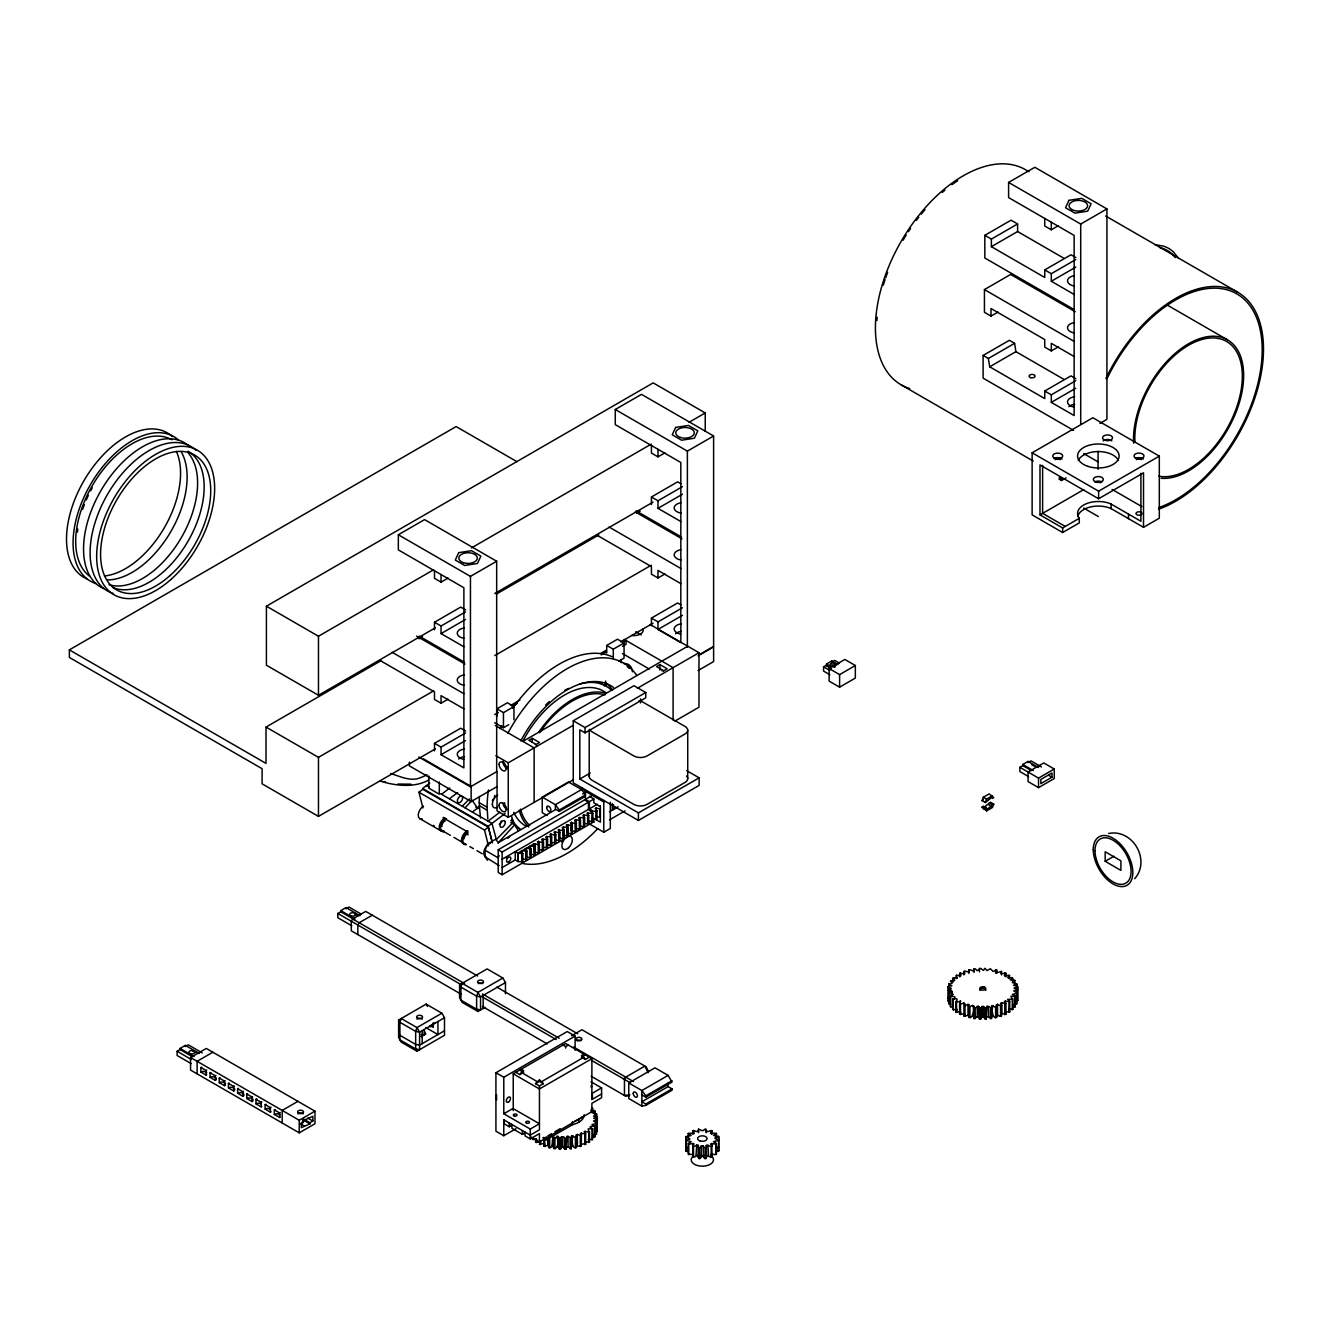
<?xml version="1.0" encoding="UTF-8"?>
<svg xmlns="http://www.w3.org/2000/svg" width="1330" height="1330" viewBox="0 0 1330 1330"><rect width="100%" height="100%" fill="white"/><g stroke="black" fill="none" stroke-linecap="round" stroke-linejoin="round"><path stroke-width="1.5" d="M428.809 775.939L428.809 788.158L439.299 794.226L439.299 781.94M551.351 1136.352C553.928 1133.908 554.012 1141.572 556.971 1136.369L558.301 1136.452L559.165 1138.596C566.829 1131.88 558.966 1148.289 565.849 1149.286L566.763 1136.485L568.06 1136.335L568.06 1146.926L571.252 1148.738L571.567 1135.837L575.391 1137.366L577.287 1134.473L581.293 1135.621L580.379 1133.426L585.665 1133.725L584.186 1131.63L588.758 1131.946L588.176 1128.871L592.648 1128.854L590.055 1127.109L590.636 1126.427L595.059 1126.011L595.059 1136.601L592.532 1137.2M571.567 1135.887L571.252 1148.738M993.045 1005.463C990.634 1011.282 994.258 1022.803 997.533 1014.923C1003.169 1019.428 999.079 1010.634 1004.898 1014.574L1005.912 1014.175L1005.912 1003.585L1001.656 1002.803L1000.592 1003.252L1001.523 1005.397L1000.559 1005.829L997.533 1004.333L995.621 1007.226L991.798 1005.696L991.532 1018.497L988.34 1016.818C988.589 1014.674 988.922 1001.241 986.145 1008.456L986.079 1019.146L983.452 1017.101L983.419 1006.461L982.122 1006.461L980.692 1008.522L980.592 1019.196L979.462 1019.146L978.531 1006.295L975.272 1008.074L972.513 1005.463L968.872 1006.96L969.188 1004.665L968.024 1004.333L965.131 1005.779C966.062 999.877 957.783 1007.292 960.659 1001.207C952.613 1003.867 961.258 996.852 953.427 999.262C959.479 994.258 945.032 998.448 953.228 994.391C941.607 992.496 958.681 991.798 948.107 990.385C957.683 986.943 941.158 988.14 951.881 985.613C943.286 982.92 958.332 983.917 950.351 981.091C961.025 981.357 947.06 976.386 957.135 978.149C952.746 971.748 964.084 979.196 959.662 973.394L964.948 973.643L964.017 971.399L964.998 971.066L969.188 972.213L968.872 969.919L969.919 969.67L973.743 971.183L974.059 968.888L975.173 968.739L977.251 970.701L980.592 968.29L983.419 970.418L984.948 968.29L987.01 970.584L990.385 968.739L993.045 971.415L996.685 969.919L996.37 972.163L997.533 972.562L1001.523 971.399L1001.523 974.94M991.798 1005.696L991.532 1018.497M553.513 1135.887C548.459 1152.262 561.027 1152.678 557.004 1136.335M548.658 1146.51C552.017 1151.664 554.843 1137.715 552.266 1135.604M968.888 1016.369C972.247 1021.523 975.09 1007.575 972.513 1005.463M711.982 1130.716L711.666 1131.913A3.591 2.078 0 0 1 711.301 1132.412L710.536 1133.11L712.98 1133.376A3.591 2.078 0 0 1 713.861 1133.177L716.454 1133.443L715.357 1134.473A3.591 2.078 0 0 1 714.692 1134.856L713.512 1135.338L715.606 1136.119A3.591 2.078 0 0 1 716.554 1136.119L718.582 1136.402L717.07 1137.665A3.591 2.078 0 0 1 716.205 1137.865L714.792 1138.048L716.205 1139.245A3.591 2.078 0 0 1 717.07 1139.444L718.765 1140.159L716.554 1140.974A3.591 2.078 0 0 1 715.606 1140.99L713.512 1141.772L714.692 1142.254A3.591 2.078 0 0 1 715.357 1142.636L716.454 1143.667L713.861 1143.933A3.591 2.078 0 0 1 712.98 1143.734L710.536 1144L711.301 1144.698A3.591 2.078 0 0 1 711.666 1145.197L711.982 1146.393L709.405 1146.061A3.591 2.078 0 0 1 708.74 1145.679L706.297 1145.396L706.546 1146.211A3.591 2.078 0 0 1 706.546 1146.759L706.064 1147.923L703.886 1147.059A3.591 2.078 0 0 1 703.52 1146.56L701.459 1145.745L701.159 1157.15A3.591 2.078 0 0 1 700.794 1157.649L699.563 1158.63L698.134 1157.349A3.591 2.078 0 0 1 698.134 1156.801L698.383 1145.396L696.754 1144.997L695.939 1156.285A3.591 2.078 0 0 1 695.274 1156.668L692.697 1156.984L693.03 1145.197A3.591 2.078 0 0 1 693.379 1144.698L694.16 1144L691.7 1143.734A3.591 2.078 0 0 1 690.835 1143.933L688.225 1143.667L689.322 1142.636A3.591 2.078 0 0 1 689.987 1142.254L691.168 1141.772L689.09 1140.99A3.591 2.078 0 0 1 688.142 1140.974L686.097 1140.691L687.61 1139.444A3.591 2.078 0 0 1 688.475 1139.245L689.888 1139.062L688.475 1137.865A3.591 2.078 0 0 1 687.61 1137.665L685.914 1136.951L688.142 1136.119A3.591 2.078 0 0 1 689.09 1136.119L691.168 1135.338L689.987 1134.856A3.591 2.078 0 0 1 689.322 1134.473L688.225 1133.443L690.835 1133.177A3.591 2.078 0 0 1 691.7 1133.376L694.16 1133.11L693.379 1132.412A3.591 2.078 0 0 1 693.03 1131.913L692.697 1130.716L695.274 1131.032A3.591 2.078 0 0 1 695.939 1131.414L698.383 1131.714L698.134 1130.899A3.591 2.078 0 0 1 698.134 1130.35L698.632 1129.17L700.794 1130.051A3.591 2.078 0 0 1 701.159 1130.55L703.52 1130.55A3.591 2.078 0 0 1 703.903 1130.051L705.116 1129.07L706.546 1130.35A3.591 2.078 0 0 1 706.546 1130.899L706.297 1131.714L708.74 1131.414A3.591 2.078 0 0 1 709.405 1131.032L711.982 1130.716L711.982 1134.241M692.697 1156.984L693.03 1155.803A3.591 2.078 0 0 1 693.379 1155.288L693.479 1155.172M548.326 1145.28L543.787 1146.227L544.685 1144.033L543.654 1143.551L539.398 1144.315L540.894 1142.237M969.188 1015.272L964.017 1016.087L963.901 1002.803M1001.523 971.399C998.98 975.838 1003.901 972.496 1005.912 973.311L1005.912 976.835M595.99 1131.348L597.436 1130.434L595.823 1129.968M1016.236 1001.207L1017.666 1000.293L1017.583 986.528L1013.51 985.247L1016.901 984.05L1012.263 982.521L1014.857 980.41L1010.285 979.927L1012.28 977.616L1007.641 977.55L1009.736 975.588L1004.383 975.439L1005.912 973.311M701.459 1145.745L701.243 1146.443A3.591 2.078 0 0 1 700.794 1147.059L699.563 1148.039L698.134 1146.759A3.591 2.078 0 0 1 698.134 1146.211L698.383 1145.396M572.798 1135.604C569.722 1152.711 581.011 1150.882 576.139 1134.856M566.78 1136.452L565.915 1149.203M987.01 1006.295L986.145 1019.046M964.034 1015.987C966.345 1011.714 961.673 1015.089 959.628 1014.175L959.628 1003.585M716.554 1151.581L718.765 1150.749L718.765 1136.951M959.628 1014.175C963.02 1010.102 957.933 1012.812 955.821 1011.897L955.821 1001.307M487.561 860.311L485.101 856.803L485.101 850.286L487.561 843.935L495.757 839.213L497.304 841.425M499.132 855.506L498.218 857.85L485.101 850.286M982.039 800.594L983.336 797.252L989.171 793.877L993.759 797.618L992.463 798.366L991.814 797.451L985.314 802.489L982.039 800.594L983.352 799.845M985.314 802.489L986.611 799.147L992.463 795.772M983.352 806.346L984 807.26L990.484 802.223L993.759 804.118L992.463 807.476L986.611 810.851L982.039 807.111L983.352 806.346L987.276 809.155L993.759 804.118M594.011 1134.407L596.405 1134.207L596.671 1122.986L593.463 1121.04L597.436 1119.843L593.745 1118.214L597.336 1116.668L593.546 1116.153L596.671 1114.191L592.016 1112.661L594.61 1110.55L590.72 1110.733M596.405 1134.207L596.671 1114.191M1014.241 1004.266L1016.635 1004.067L1016.901 992.828L1013.709 990.883L1017.666 989.703L1013.992 988.074L1017.666 987.192M1016.635 1004.067L1016.901 984.05M991.482 1007.99L988.34 1006.228M982.122 1006.461L982.122 1017.068L980.692 1019.113M561.875 1136.601L561.875 1147.208L560.362 1149.336L558.301 1147.092L558.301 1136.485M477.67 976.037L365.7 911.399L352.6 918.964L351.286 921.241L351.286 930.784L461.46 994.391M515.841 1072.296L519.781 1074.573L523.721 1070.783L521.094 1069.27M535.508 1083.651L539.448 1079.86L543.371 1083.651L539.448 1085.928L535.508 1083.651L539.448 1081.373L543.371 1083.651M625.748 1077.134L624.452 1079.395L624.452 1095.455L629.955 1094.723M1134.706 878.698C1151.065 860.261 1132.744 828.54 1108.605 833.494M703.221 1145.745L703.454 1157.034A3.591 2.078 0 0 0 703.903 1157.649L705.116 1158.63L706.546 1157.349A3.591 2.078 0 0 0 706.546 1156.801L706.297 1145.396M540.412 1141.955C539.298 1141.639 533.613 1143.667 536.721 1140.808M955.821 1011.897L956.952 1010.667M1012.778 1007.059L1014.857 1007.076L1015.289 995.871L1012.329 994.391L1016.635 993.477M1014.857 1007.076L1015.289 995.871M565.849 1138.679L563.188 1136.601M986.079 1008.539L983.452 1006.511M693.495 1154.257L691.7 1154.324A3.591 2.078 0 0 1 690.835 1154.523L688.524 1153.891M977.251 1006.178L977.251 1016.785L974.059 1018.597L973.743 1005.696M465.101 807.825L472.084 800.211L477.902 808.723M497.935 843.104L514.693 824.8L510.77 822.538M696.754 1144.997L695.939 1145.679A3.591 2.078 0 0 1 695.274 1146.061L692.697 1146.393M462.308 806.196L469.44 798.914M511.501 816.121L513.48 822.056L496.356 839.546L492 823.42L440.629 793.744M532.432 1139.444L536.821 1139.494M591.883 1107.757L592.648 1108.322L591.185 1109.436M957.068 1009.337L953.261 1009.869L953.51 1008.655M588.242 1139.494L592.648 1139.444L592.648 1128.854M1004.898 1011.814L1009.736 1011.897L1009.736 1001.307L1007.641 999.345L1012.28 999.262L1010.883 996.286L1014.857 996.469M1008.489 1009.337L1012.878 1009.304L1012.878 998.714M445.151 821.009A3.707 2.145 -60 0 0 444.469 821.292L443.522 817.401M468.027 834.924L467.129 831.034A5.553 3.209 -60 0 1 467.628 830.635M980.592 1008.589L978.531 1006.295M711.184 1154.257L712.98 1154.324A3.591 2.078 0 0 0 713.861 1154.523L716.454 1154.257L716.454 1143.667M429.756 783.071L422.591 788.507L488.143 826.346L492.466 842.871M441.527 794.276L449.773 788.008M449.39 798.815L457.636 792.547M472.333 812.065L478.933 807.044M488.077 821.142L499.615 812.381M488.143 826.346L505.184 813.395M422.907 807.925L418.95 792.231L422.807 789.288L488.359 827.144L492.167 842.09M488.459 845.78L484.502 830.07L488.359 827.144M584.651 1141.955L589.489 1142.038L589.489 1131.448M1009.736 1001.307L1004.383 1001.457L1005.879 1003.485M975.173 1008.14L975.272 1018.68M551.135 1136.502L548.625 1137.117L548.625 1147.707M435.392 748.873L318.469 816.387L262.093 783.836L262.093 768.707L69.359 657.436L69.359 649.871L456.124 426.564L516.921 461.66M435.392 627.777L318.469 695.274L266.416 665.233L266.416 606.181L653.18 382.89L705.233 412.948L705.233 431.269M465.517 732.996L441.045 747.128L441.045 754.708L463.887 767.892L463.887 587.744L398.335 549.889L398.335 534.76L424.553 519.614L496.672 561.243L496.672 771.683M682.456 607.76L657.984 621.891L657.984 629.456L680.827 642.639L680.827 462.491L615.275 424.652L615.275 409.507L641.492 394.362L713.612 435.991L713.612 646.43L699.63 654.51M1075.771 380.679L1051.299 394.81L1051.299 402.375L1074.141 415.559L1074.141 235.41L1008.589 197.572L1008.589 182.426L1034.823 167.281L1106.926 208.926L1106.926 419.349L1099.927 423.389M1074.141 309.591L984.832 258.02L984.832 235.31L1011.049 220.181L1017.6 223.955L1017.6 231.536L1063.85 258.236M984.832 235.31L991.382 239.101L1017.6 223.955M991.382 239.101L991.382 246.665L1017.6 231.536M266.416 606.181L318.469 636.239L433.597 569.772M471.369 547.96L651.268 444.104M689.04 422.292L705.233 412.948M434.494 570.769L434.494 578.334L441.045 582.124L448.044 578.085M651.434 445.517L651.434 453.081L657.984 456.872L664.983 452.832M1044.748 218.436L1044.748 226L1051.299 229.791L1058.298 225.751M398.335 534.76L470.454 576.389L496.672 561.243M615.275 409.507L687.377 451.136L713.612 435.991M1008.589 182.426L1080.708 224.055L1106.926 208.926M997.982 312.051L991 316.091L984.433 312.301L984.433 289.591L1010.65 274.446L1075.255 311.735M434.494 629.805L434.494 622.24L460.712 607.095L465.633 609.938M651.434 504.552L651.434 496.988L677.652 481.842L680.927 483.738M991.382 246.665L1044.748 277.471L1044.748 269.907L1070.966 254.778L1075.887 257.604M494.76 593.496L653.063 502.108M69.359 649.871L266.017 763.403L266.017 727.078L381.161 660.594M418.933 638.782L422.524 636.721M434.494 622.24L441.045 626.014L465.517 611.9M496.289 594.128L598.816 534.926M636.605 513.114L640.196 511.053M651.434 496.988L657.984 500.778L682.456 486.647M1044.748 269.907L1051.299 273.697L1075.771 259.566M441.045 626.014L441.045 633.595L465.517 619.464M657.984 500.778L657.984 508.343L682.456 494.211M1051.299 273.697L1051.299 281.262L1075.771 267.131M1073.609 430.388L983.119 378.152L983.119 355.443L1009.354 340.314L1014.591 343.34L1015.904 351.652L1063.867 379.349M983.119 355.443L988.373 358.468L1014.591 343.34M988.373 358.468L989.686 366.797L1015.904 351.652M266.017 727.078L318.469 757.352L433.597 690.885M494.76 655.574L651.268 565.217M380.729 660.844L434.494 691.883L434.494 699.447L441.045 703.238L448.044 699.198M597.669 535.591L651.434 566.63L651.434 574.194L657.984 577.985L664.983 573.945M991 316.091L991 308.51L1044.748 339.549L1044.748 347.113L1051.299 350.904L1058.298 346.864M434.494 750.918L434.494 743.354L460.712 728.208L465.633 731.051M651.434 625.665L651.434 618.101L677.652 602.956L680.927 604.851M989.686 366.797L1044.748 398.584L1044.748 391.02L1070.966 375.875L1075.887 378.718M496.905 716.388L496.905 708.824L507.395 702.772L513.945 706.562L513.945 719.796M606.713 652.997L606.713 645.432L617.502 639.198L624.053 642.989L624.053 658.117L618.666 661.243M494.76 714.609L498.351 712.531M510.953 705.266L519.947 700.062M600.894 653.329L606.297 650.22M620.678 641.908L653.063 623.205M512.05 706.33L517.387 703.254M601.127 654.909L606.463 651.816M622.507 642.556L626.064 640.495L626.064 644.285L622.507 646.347M496.905 708.824L503.455 712.614L513.945 706.562M606.713 645.432L613.28 649.206L624.053 642.989M441.045 754.708L465.517 740.577M657.984 629.456L682.456 615.325M1051.299 402.375L1075.771 388.244M494.76 722.722L503.455 727.743L508.708 724.717M522.889 741.392L687.726 646.23M532.249 738.316L528.841 740.295L536.073 744.468L539.481 742.506L532.249 738.316L532.249 741.99M659.946 664.601L656.538 666.563L663.77 670.752L667.178 668.774L659.946 664.601L659.946 670.087M1140.907 473.297L1140.907 521.26L1110.982 503.987A20.765 11.987 0 0 0 1085.696 503.987A20.765 11.987 0 0 0 1079.162 518.101L1079.345 522.856L1062.653 532.499L1032.13 514.876L1032.13 452.799L1092.844 417.753L1159.311 456.124L1159.311 518.201L1143.517 527.312L1110.982 508.542A20.765 11.987 0 0 0 1077.749 516.489M573.263 720.76L633.961 685.715L645.765 692.514L645.765 697.818L585.067 732.863L579.813 729.838L579.813 779.031L638.417 812.879L699.131 777.834L699.131 785.398L638.417 820.444L573.263 782.821L573.263 720.76L585.067 727.56L645.765 692.514M495.89 755.689L508.26 762.822L573.33 725.266M637.469 688.225L698.981 652.714L698.981 707.211L674.825 721.159M418.8 757.003L470.454 786.811L497.021 771.483L497.021 810.835L508.26 817.335L573.33 779.762M698.084 655.84L713.612 646.879L713.612 661.575L698.084 670.536M409.407 762.123L409.407 765.897L471.136 801.558L497.021 786.612M1058.896 478.983L1061.523 480.496L1066.062 477.869M354.778 919.845L340.796 911.782L340.796 910.634L346.033 907.609L360.014 915.688M351.835 925.796L337.837 917.717L337.837 913.477L340.796 911.782M547.162 815.556L542.241 812.713L542.241 797.119L568.459 781.99L581.576 789.555L585.516 794.858L559.282 809.987L559.282 811.35L555.358 809.089L555.358 804.7L581.576 789.555M579.813 779.031L590.304 772.979M1143.517 527.312L1143.517 472.815L1098.613 498.75L1039.994 464.918L1039.994 514.876L1083.767 489.606M1032.13 452.799L1098.613 491.169L1159.311 456.124M372.267 915.19L359.15 922.754L357.837 925.032L357.837 934.558M498.218 842.721L555.707 809.538M582.64 793.977L586.231 791.899M559.282 811.35L585.516 796.221M593.779 821.84L502.142 874.741L498.218 872.463L498.218 849.754L591.634 795.822M831.217 667.86L826.495 665.133L826.495 664.002L831.749 660.977L838.033 664.618M1039.994 514.876L1062.653 527.944L1079.345 518.318M498.218 849.754L502.142 852.031L593.779 799.131M829.854 674.709L823.553 671.085L823.553 666.845L826.495 665.133M829.122 668.541L844.866 659.464L855.34 665.515L855.34 678.084L839.612 687.161L829.122 681.11L829.122 668.541L839.612 674.609L855.34 665.515M502.142 859.213L597.27 804.301M192.301 1056.635L180.065 1049.57L180.065 1048.439L185.319 1045.397L199.3 1053.476M584.502 799.945L588.442 802.206L588.442 809.405L592.864 813.145L586.946 813.295L588.758 815.523L583.77 815.124L582.823 815.672L584.635 817.9L579.647 817.501L578.7 818.05L580.512 820.278L575.541 819.879L574.593 820.427L576.389 822.655L575.292 823.303L570.47 822.805L572.282 825.032L571.168 825.681L567.295 824.633L566.347 825.182L568.159 827.41L563.188 827.011L562.241 827.559L564.036 829.787L562.939 830.435L558.118 829.937L559.93 832.164L558.816 832.813L554.942 831.765L553.995 832.314L555.807 834.542L554.693 835.19L550.82 834.143L549.889 834.691L551.684 836.919L546.713 836.52L545.765 837.069L547.578 839.313L541.643 839.446L543.455 841.691L542.341 842.322L537.519 841.824L539.332 844.068L538.234 844.7L534.361 843.652L517.885 853.162L515.259 851.649L515.259 859.978L502.142 867.542M591.069 810.918L595.89 811.416L596.987 810.768L595.175 808.54L596.123 807.992L599.996 809.039L599.996 817.368L596.123 816.321M600.246 805.614L599.398 806.296M191.104 1063.584L177.123 1055.505L177.123 1051.265L180.065 1049.57M522.856 853.577L522.856 861.89L517.885 861.491L517.885 853.162L522.856 853.577L521.061 851.333M522.008 850.784L526.979 851.2L525.167 848.956M529.29 846.578L531.102 848.823L526.115 848.407L526.348 856.803M526.115 856.736L529.988 857.784L530.238 846.03L535.209 846.445L533.413 844.201M522.008 859.114L526.979 859.513L526.979 851.2M529.988 857.784L531.102 857.135L531.102 848.823M530.238 854.359L535.209 854.758L535.209 846.445M534.361 843.652L534.361 851.981L538.234 853.029L539.332 852.38L539.332 844.068M538.7 849.671L543.455 850.003L543.455 841.691M542.823 847.293L547.578 847.626L547.578 839.313M546.946 844.916L551.684 845.248L551.684 836.919M551.052 842.538L555.807 842.871L555.807 834.542M555.175 840.161L559.93 840.494L559.93 832.164M559.065 829.388L559.298 837.784L562.939 838.764L564.036 838.116L564.036 829.787M563.188 835.34L568.159 835.739L568.159 827.41M567.295 824.633L567.295 832.962L571.168 834.01L572.282 833.361L572.282 825.032M571.418 822.256L571.418 830.585L575.292 831.632L576.389 830.984L576.389 822.655M575.541 819.879L575.541 828.208L579.414 829.255L580.512 828.607L580.512 820.278M579.647 817.501L579.647 825.83L583.521 826.878L584.635 826.229L584.635 817.9M584.003 823.519L588.758 823.852L588.758 815.523M588.126 821.142L592.864 821.475L592.864 813.145M592 818.698L596.987 819.097L596.987 810.768M609.456 811.782L618.167 806.761M190.556 1057.516L206.283 1048.439L314.977 1111.182L314.977 1123.75L299.233 1132.828L190.556 1070.085L190.556 1057.516L299.233 1120.259L314.977 1111.182M609.456 819.879L625.133 810.835M212.85 1052.213L197.106 1061.307L197.106 1073.859M588.774 823.569L603.787 832.231L610.337 828.457L610.337 802.206M398.618 1020.027L426.149 1004.117L441.876 1013.211L444.503 1017.749L444.503 1035.305L416.972 1051.199L401.228 1042.122L398.618 1037.583L398.618 1020.027L399.914 1022.288L415.658 1031.365L419.582 1032.13L444.503 1017.749M485.051 1007.359L477.936 1011.465L462.192 1002.388L459.582 997.849L459.582 984.815L487.113 968.922L502.84 978.015L505.467 982.554L505.467 993.71M441.876 1013.211L416.972 1027.591L415.658 1031.365L415.658 1048.938L416.972 1051.199M502.84 978.015L477.936 992.396L476.622 996.17L476.622 1009.187L477.936 1011.465M297.92 1101.34L282.193 1110.417L282.193 1122.986M430.272 1026.876L430.272 1025.729L434.993 1023.003M505.467 982.554L480.546 996.935L476.622 996.17L460.878 987.093L459.582 984.815M421.244 1036.619L425.8 1033.992L424.137 1030.418L424.137 1034.956L421.028 1034.474M444.503 1030.767L419.582 1045.147L415.658 1044.399L399.914 1035.305L398.618 1033.044M309.923 1122.72L309.923 1123.85L301.328 1127.674L301.328 1122.986L304.287 1120.143L312.866 1116.319L312.866 1121.024L309.923 1122.72L303.107 1118.779M1031.531 770.652L1022.787 765.598L1022.787 764.467L1028.04 761.442L1038.531 767.493M1028.589 776.587L1019.844 771.55L1019.844 767.31L1022.787 765.598M515.974 1128.688L503.787 1135.737L495.924 1131.182L495.924 1072.728L567.245 1031.548L575.109 1036.087L575.109 1050.301M571.518 1035.771L581.958 1029.753L646.214 1066.843L648.575 1071.83M495.924 1072.728L503.787 1077.267L575.109 1036.087M513.23 1110.6L513.23 1073.809L565.666 1043.535L591.883 1058.68L591.883 1099.544L601.592 1093.942M563.039 1045.048L565.666 1046.56L568.292 1045.048M519.781 1074.573L522.407 1073.061M983.336 808.956L986.262 807.277M982.039 807.111L985.314 809.006L986.627 808.241M1019.844 767.31L1038.531 778.1L1054.258 769.006L1054.258 778.549L1038.531 787.626L1028.04 781.575L1028.04 772.032L1043.767 762.955L1054.258 769.006M1051.964 777.219L1040.825 783.653L1040.825 779.413L1051.964 772.979L1051.964 777.219L1048.472 775.207M584.02 1054.125L581.393 1055.638L585.333 1059.428L589.273 1057.15M585.333 1054.889L581.393 1057.15L585.333 1059.428M542.075 1081.373L584.02 1057.15M591.883 1058.68L539.448 1088.954L513.23 1073.809M503.787 1113.775L512.964 1108.472L539.448 1123.767L530.271 1129.07L503.787 1113.775L503.787 1077.267M504.053 1119.993L504.053 1123.767L509.29 1126.793L511.601 1125.463A3.707 2.145 0 0 1 511.601 1124.349M530.703 1136.884L539.448 1141.938L591.883 1111.664L591.883 1103.335L601.592 1097.732L601.592 1087.923L592.415 1093.21L592.415 1099.278M511.917 1124.532L511.917 1128.305L522.407 1134.374L524.718 1133.027A3.707 2.145 0 0 1 524.602 1132.478M624.452 1077.882L644.9 1066.078L648.043 1072.745M525.018 1132.096L525.018 1135.887L530.271 1138.912L539.448 1133.609L539.448 1141.938M672.032 1088.871L645.815 1104L641.875 1101.739L668.109 1086.593L672.032 1088.871L672.032 1090.234L645.815 1105.363L641.875 1106.128L628.774 1098.547L628.774 1082.953L654.992 1067.824L668.109 1075.388L672.032 1082.055L645.815 1097.184L641.875 1094.923M547.943 1135.737L551.451 1133.725M554.942 1131.714L560.179 1128.671M542.773 1137.798L546.198 1139.777L572.764 1124.582A18.537 10.707 0 0 0 584.202 1114.69M668.109 1075.388L641.875 1090.534L628.774 1082.953M645.815 1097.184L645.815 1095.82L672.032 1080.691M1105.18 861.291L1120.907 870.385L1120.907 860.842L1105.18 851.765L1105.18 861.291L1113.925 856.254M967.957 1004.366L968.024 1014.923M688.142 1151.581L686.097 1151.298L687.128 1150.201M948.755 1003.369L950.701 1004.216M428.692 780.028C416.124 787.028 400.929 786.13 387.346 783.071A55.694 18.77 15.3 0 1 380.297 781.126M576.139 1145.463C582.523 1148.039 579.232 1142.354 585.665 1144.315L585.665 1133.725M717.552 1148.106L718.765 1147.541L717.917 1146.859M707.926 1144.997L708.591 1156.186A3.591 2.078 0 0 0 709.405 1156.668L711.982 1156.984L711.783 1143.285M964.998 1005.829L964.998 1016.419M707.926 1155.604L706.297 1155.986M949.138 999.927L947.958 1000.958L949.687 1001.257M1016.403 998.148L1017.433 997.084M596.173 1128.289L597.336 1127.275M597.203 1131.132L597.336 1116.668M993.045 1016.07L991.798 1016.303M572.798 1146.211L571.567 1146.443M686.762 1146.859L685.914 1147.541L687.128 1148.106M949.321 996.885L947.874 997.783L949.487 998.248M596.405 1123.617L592.016 1124.515L594.959 1125.928M988.34 1016.818L987.01 1016.901M568.093 1146.959L566.78 1147.042M568.093 1136.369L571.252 1138.131M629.423 1095.721L625.748 1096.203L591.135 1076.219M1008.838 975.106L1008.988 978.614M410.887 784.151L397.836 784.068M594.46 1137.216L594.61 1126.61M983.452 1017.101L982.122 1017.068M563.188 1147.208L561.875 1147.208M953.111 1007.043L950.252 1006.461L950.252 995.871M703.221 1156.335L701.459 1156.335M978.531 1016.901L977.251 1016.785M558.301 1147.092L557.004 1146.926M594.46 1110.55L594.61 1114.091M1154.789 244.637L1163.534 246.133A38.537 31.455 -56.8 0 1 1173.243 251.736L1178.679 258.436M951.765 990.883L951.848 996.187M1008.838 1012.379L1008.988 1001.806M973.743 1016.303L972.513 1016.07M553.513 1146.493L552.266 1146.211M698.383 1155.986L696.754 1155.604M1004.898 1014.574L1005.048 1004M384.204 781.558L385.451 781.874M612.598 806.811L616.472 807.859M1159.544 247.496L1162.254 248.228A39.335 31.97 -50.3 0 1 1171.647 253.581L1175.354 257.604M1016.053 999.827L1017.666 1000.293M390.771 773.528C399.366 776.205 408.51 780.793 417.637 778.665A49.642 28.662 0 0 0 426.947 774.792M717.552 1150.201L718.765 1150.749M1001.656 1013.394L1001.656 1002.803M1014.009 1005.729L1015.289 1006.461M593.762 1135.87L595.059 1136.601M997.533 1014.923L997.533 1004.333M577.287 1145.063L577.287 1134.473M1028.955 171.703L1025.38 169.642A124.222 71.72 -60 0 0 897.218 248.477A124.222 71.72 -60 0 0 909.787 388.576M1105.696 216.025L1237.764 292.268M1166.726 304.769L1227.524 339.865M1051.299 281.262L1074.141 294.445M984.433 289.591L1074.141 341.378M1074.141 356.523L1051.299 343.34L1051.299 350.904M1044.748 391.02L1051.299 394.81M1083.667 453.563L1098.347 462.042M1112.08 489.423L1141.822 506.58M901.158 384.819L1033.227 461.061M1059.86 476.905L1063.801 479.182M1083.667 508.06L1098.347 516.539M1065.28 526.431L1042.62 513.347L1042.62 465.4M657.984 508.343L680.827 521.526M636.172 510.886L680.827 536.672M635.291 511.884L681.924 538.816M1041.473 766.928L1030.983 760.876L1028.04 762.572L1028.04 761.442M1031.531 764.6L1035.023 766.612M1022.787 764.467L1033.277 770.519M609.057 527.029L680.827 568.459M839.413 663.138L834.691 660.412L831.749 662.107L831.749 660.977M831.749 665.599L834.891 667.411M826.495 664.002L831.217 666.729M826.495 665.898L831.217 668.624M680.827 583.604L657.984 570.404L657.984 577.985M823.553 666.845L829.854 670.47M983.336 797.252L986.611 799.147M989.171 802.988L992.463 804.883M988.539 804.65L991.814 806.545M984 807.26L987.276 809.155M651.434 618.101L657.984 621.891M650.104 624.501L698.981 652.714M635.74 631.75L641.143 634.925M624.236 639.431L673.096 667.66L673.096 720.129M622.44 653.545L649.323 669.057M686.696 770.652L699.131 777.834M441.045 633.595L463.887 646.779M419.233 636.139L463.887 661.924M416.556 636.106L465.001 664.069M392.117 652.282L463.887 693.711M495.242 725.449L534.128 747.892L534.128 802.389M463.887 708.857L441.045 695.657L441.045 703.238M581.509 787.576L585.433 791.367L603.787 801.957M589.373 796.288L593.828 798.848L593.828 802.788L600.379 806.579L600.379 822.173L593.828 818.382L593.828 822.322M542.241 797.119L555.358 804.7L559.282 809.987M434.494 743.354L441.045 747.128M423.505 758.915L471.136 786.412L471.136 801.558M510.853 820.543L513.48 822.056M479.432 796.554A113.1 65.303 -60 0 0 479.265 802.688L487.129 807.227L487.811 819.031M479.265 802.688L479.349 805.614L487.212 810.303M426.448 785.565L429.075 787.077M418.95 792.231L484.502 830.07M443.123 817.767L466.73 831.4M515.259 859.978L517.885 861.491M439.715 829.205L450.355 835.34M453.896 837.385L466.298 844.55M469.839 846.595L473.38 848.64M476.921 850.685L482.241 853.76M419.798 818.632L440.762 830.751M485.101 856.803L499.132 865.664M496.855 987.109L577.719 1033.809M361.228 914.109L348.992 907.043L346.033 908.756L346.033 907.609M354.778 913.793L358.269 915.821M340.796 910.634L354.778 918.714M352.6 918.964L464.569 983.618M482.424 993.926L559.248 1038.281M573.612 1047.026L633.396 1081.539M337.837 913.477L461.46 984.848M482.906 997.234L556.156 1039.528M592.083 1060.708L630.57 1082.936M482.424 1006.494L547.229 1043.9M591.002 1081.805L601.592 1087.923M519.781 1070.035L523.721 1072.296M521.094 1072.296L536.821 1081.373M430.272 1025.729L433.231 1027.442L433.231 1022.737M425.7 1027.492L437.936 1034.557L437.936 1021.54M202.243 1052.911L188.262 1044.831L185.319 1046.544L185.319 1045.397M192.301 1050.584L195.809 1052.595M307.762 1118.064L312.866 1121.024M180.065 1048.439L194.047 1056.502M303.107 1119.927L309.923 1123.85M177.123 1051.265L191.104 1059.345M300.879 1124L304.287 1125.978M200.913 1067.508L206.15 1070.534L206.15 1075.072L200.913 1072.047L200.913 1067.508A3.707 2.145 0 0 1 201.678 1067.159M210.09 1072.795L215.327 1075.837L215.327 1080.376L210.09 1077.35L210.09 1072.795A3.707 2.145 0 0 1 210.855 1072.462M219.267 1078.098L224.504 1081.124L224.504 1085.662L219.267 1082.637L219.267 1078.098A3.707 2.145 0 0 1 220.032 1077.765M228.444 1083.401L233.681 1086.427L233.681 1090.966L228.444 1087.94L228.444 1083.401A3.707 2.145 0 0 1 229.209 1083.052M237.621 1088.705L242.858 1091.73L242.858 1096.269L237.621 1093.243L237.621 1088.705A3.707 2.145 0 0 1 238.386 1088.356M246.798 1093.992L252.035 1097.017L252.035 1101.572L246.798 1098.53L246.798 1093.992A3.707 2.145 0 0 1 247.563 1093.659M255.975 1099.295L261.212 1102.321L261.212 1106.859L255.975 1103.834L255.975 1099.295A3.707 2.145 0 0 1 256.74 1098.946M265.152 1104.598L270.389 1107.624L270.389 1112.163L265.152 1109.137L265.152 1104.598A3.707 2.145 0 0 1 265.917 1104.249M274.329 1109.885L279.566 1112.911L279.566 1117.466L274.329 1114.44L274.329 1109.885A3.707 2.145 0 0 1 275.094 1109.553M1011.814 1008.473L1012.878 1009.304M710.752 1154.756L711.301 1155.288A3.591 2.078 0 0 1 711.666 1155.803L711.982 1156.984M433.514 825.298L434.395 826.13M1008.772 1010.833L1009.736 1011.897M588.525 1140.974L589.489 1142.038M979.395 1008.456L979.462 1019.146M559.165 1138.596L559.215 1149.286M645.815 1095.82L641.875 1090.534L641.875 1106.128M1005.114 1012.862L1005.912 1014.175M584.884 1143.002L585.665 1144.315M1059.262 477.254L1061.523 480.496M985.314 809.006L986.611 810.851M518.301 830.701L514.693 824.8M426.149 1004.117L427.462 1006.394M974.009 1007.907L974.059 1018.597M959.628 973.311L959.628 976.835M996.37 1004.665L996.37 1015.272M480.512 818.05L479.349 805.764M1001.523 1005.397L1001.523 1016.087M1128.505 514.095L1128.505 518.65M1111.149 504.07L1111.149 508.609M1098.613 491.169L1098.613 498.75M1098.081 451.369L1098.081 469.34M1080.708 224.055L1080.708 424.17M1062.653 527.944L1062.653 532.499M1051.299 222.226L1051.299 229.791M1038.531 778.1L1038.531 787.626M1017.583 986.528L1017.583 1000.958M1014.857 980.41L1014.857 983.951M1012.878 978.182L1012.878 981.706M1012.28 999.262L1012.28 1009.869M1005.314 1000.925L1005.314 1011.515M1005.048 972.878L1005.048 976.42M1000.559 1005.829L1000.559 1016.419M996.685 969.919L996.685 973.444M996.685 1006.96L996.685 1017.566M995.621 969.67L995.621 973.194M995.621 1007.226L995.621 1017.816M990.385 1008.14L990.385 1018.747M984.948 1008.589L984.948 1019.196M979.462 968.34L979.462 971.881M974.059 968.888L974.059 972.429M969.919 1007.226L969.919 1017.816M968.872 969.919L968.872 973.444M968.872 1006.96L968.872 1017.566M964.017 971.399L964.017 974.94M960.493 972.878L960.493 976.42M960.493 1004L960.493 1014.607M960.243 1000.925L960.243 1011.515M956.553 975.09L956.553 978.614M956.553 1001.806L956.553 1012.396M953.261 999.262L953.261 1009.869M952.662 978.182L952.662 981.706M952.662 998.714L952.662 1009.304M952.047 991.631L952.047 995.173M950.684 996.469L950.684 1007.076M948.905 983.419L948.905 1004.067M947.958 986.528L947.958 1000.958M839.612 674.609L839.612 687.161M718.582 1136.402L718.582 1151.298M716.454 1133.443L716.454 1136.967M715.922 1144.116L715.922 1154.723M711.201 1130.4L711.201 1133.941M711.201 1146.693L711.201 1157.3M706.064 1129.17L706.064 1132.711M706.064 1147.923L706.064 1158.53M705.116 1148.039L705.116 1158.63M699.563 1148.039L699.563 1158.63M698.632 1129.17L698.632 1132.711M698.632 1147.923L698.632 1158.53M693.495 1130.4L693.495 1133.941M693.495 1146.693L693.495 1157.3M692.913 1143.285L692.913 1153.875M692.697 1130.716L692.697 1134.241M688.757 1144.116L688.757 1154.723M688.225 1133.443L688.225 1136.967M688.225 1143.667L688.225 1154.257M687.726 730.22L687.726 778.665M687.377 451.136L687.377 647.128M686.097 1136.402L686.097 1151.298M685.914 1136.951L685.914 1150.749M668.109 1083.185L668.109 1086.593M657.984 449.307L657.984 456.872M645.815 1104L645.815 1105.363M640.528 698.898L640.528 702.988M638.417 812.879L638.417 820.444M613.462 804.6L613.462 809.588M613.28 649.206L613.28 658.666M612.349 803.569L612.349 810.236M603.787 800.444L603.787 832.231M596.123 807.992L596.123 811.317M595.89 811.416L595.89 819.745M595.059 1111.165L595.059 1114.69M592.648 1108.322L592.648 1111.847M592.05 1129.419L592.05 1140.01M591.767 822.123L592 810.369L589.389 808.856L589.389 801.658L585.449 799.396L585.433 791.367M589.389 820.776L589.389 824.367M589.207 729.954L589.207 776.388M588.758 1131.946L588.758 1142.537M587.893 812.746L588.126 816.138M587.644 816.171L587.644 824.5M585.067 727.56L585.067 732.863M585.067 1131.065L585.067 1141.655M584.801 1134.158L584.801 1144.748M584.003 815.19L584.003 818.515M583.77 815.124L583.77 818.449M583.521 818.549L583.521 826.878M581.41 1132.944L581.293 1146.227M580.312 1135.97L580.312 1146.56M579.88 817.568L579.88 825.897M579.414 820.926L579.414 829.255M578.783 1119.228L578.783 1122.254M576.439 1137.117L576.439 1147.707M575.774 819.945L575.774 828.274M575.292 823.303L575.292 831.632M575.391 1137.366L575.391 1147.956M572.415 1121.622L572.415 1124.648M571.651 822.322L571.651 830.652M571.168 825.681L571.168 834.01M570.138 1138.297L570.138 1148.887M567.528 824.7L567.528 833.029M567.062 828.058L567.062 836.387M565.666 1046.56L565.666 1048.073M564.701 1138.729L564.701 1149.336M563.421 827.077L563.421 835.406M562.939 830.435L562.939 838.764M560.362 1138.729L560.362 1149.336M558.816 832.813L558.816 841.142M555.175 831.832L555.175 835.157M554.942 831.765L554.942 835.09M554.926 1138.297L554.926 1148.887M554.693 835.19L554.693 843.519M553.812 1138.131L553.812 1148.738M551.052 834.209L551.052 837.534M550.82 834.143L550.82 837.468M550.587 837.568L550.587 845.897M549.672 1137.366L549.672 1147.956M547.777 1137.998L547.777 1145.063M546.946 836.587L546.946 839.912M546.713 836.52L546.713 839.845M546.464 839.945L546.464 848.274M546.198 1136.751L546.198 1139.777M544.751 1137.732L544.751 1146.56M543.787 1137.399L543.787 1146.227M542.823 838.964L542.823 842.289M542.59 838.898L542.59 842.223M542.341 842.322L542.341 850.651M540.263 1141.207L540.263 1144.748M539.448 1079.86L539.448 1081.373M539.448 1085.928L539.448 1129.818L530.271 1135.122L503.787 1119.827L503.787 1135.737M538.7 841.341L538.7 844.666M538.467 841.275L538.467 844.6M538.234 844.7L538.234 853.029M536.323 1139.012L536.323 1142.537M535.574 1138.513L535.574 1142.038M534.594 843.719L534.594 852.048M534.111 847.077L534.111 855.406M530.471 846.096L530.471 854.425M530.271 1129.07L530.271 1138.912M525.882 851.832L525.882 860.161M522.241 850.851L522.241 859.18M522.407 1130.583L522.407 1134.374M521.759 854.209L521.759 862.538M518.118 853.228L518.118 861.557M509.29 1123.019L509.29 1126.793M508.26 762.822L508.26 817.335M503.455 712.614L503.455 727.743M502.142 852.031L502.142 874.741M496.572 1094.756L496.572 1099.993M497.62 795.107A7.415 4.289 -60 0 0 492.366 804.201L492.383 804.351M483.172 995.422L483.172 1008.439M470.454 576.389L470.454 786.811M441.045 574.543L441.045 582.124M422.209 1030.617L422.209 1043.634M318.469 636.239L318.469 695.274M318.469 757.352L318.469 816.387M299.233 1120.259L299.233 1132.828M706.596 1155.088A11.122 6.417 0 0 1 705.216 1155.354M703.803 1155.521A11.122 6.417 0 0 1 700.893 1155.521M699.464 1155.354A11.122 6.417 0 0 1 698.084 1155.088M711.982 1156.535A11.122 6.417 0 0 1 703.071 1166.161A11.122 6.417 0 0 1 692.066 1157.283M1096.868 482.507A2.959 1.712 0 0 1 1100.442 482.773M1055.139 459.665A2.959 1.712 0 0 1 1060.276 459.665M1136.418 459.665A2.959 1.712 0 0 1 1141.556 459.665M1078.281 460.446A20.765 11.987 0 0 1 1098.347 451.552A20.765 11.987 0 0 1 1118.397 460.446M1103.185 440.912A5.004 2.893 0 0 1 1111.863 440.912M1135.454 458.484A5.004 2.893 0 0 1 1143.318 459.083M1094.806 481.942A5.004 2.893 0 0 1 1101.888 481.942M1054.158 458.484A5.004 2.893 0 0 1 1062.038 459.083M1141.855 513.945A2.959 1.712 0 0 1 1137.283 514.91A2.959 1.712 0 0 1 1137.283 512.1A2.959 1.712 0 0 1 1141.855 513.064M876.919 320.547A122.377 70.656 -60 0 1 877.152 317.155M883.32 285.152A122.377 70.656 -60 0 1 885.049 279.666M885.664 277.837A122.377 70.656 -60 0 1 887.625 272.367M903.087 240.181A122.377 70.656 -60 0 1 906.212 235.044M908.373 231.686A122.377 70.656 -60 0 1 910.585 228.378M916.37 220.331A122.377 70.656 -60 0 1 918.781 217.206M921.241 214.163A122.377 70.656 -60 0 1 924.998 209.708M942.239 192.451A122.377 70.656 -60 0 1 944.998 190.107M951.981 184.687A122.377 70.656 -60 0 1 957.617 180.797M1105.978 378.335A124.222 71.72 -60 0 1 1217.914 286.532A124.222 71.72 -60 0 1 1258.197 386.88A124.222 71.72 -60 0 1 1158.53 509.224M1107.009 378.668A122.377 70.656 -60 0 1 1217.283 288.228A122.377 70.656 -60 0 1 1256.966 387.08A122.377 70.656 -60 0 1 1158.779 507.595M188.328 453.148A77.872 44.954 -60 0 1 180.182 539.581A77.872 44.954 -60 0 1 109.027 584.701M89.675 576.239A79.734 46.035 -60 0 1 93.516 483.588A79.734 46.035 -60 0 1 171.919 439.798M181.445 452.217A77.872 44.954 -60 0 1 170.988 531.335A77.872 44.954 -60 0 1 107.697 579.93M77.456 532.067A77.872 44.954 -60 0 1 77.822 529.107M82.66 509.24A77.872 44.954 -60 0 1 84.372 504.585M86.267 499.964A77.872 44.954 -60 0 1 88.362 495.358M90.656 490.82A77.872 44.954 -60 0 1 92.269 487.844M113.183 593.463A83.441 48.179 -60 0 1 107.381 494.594A83.441 48.179 -60 0 1 195.909 450.188M188.029 451.252A77.872 44.954 -60 0 1 189.292 538.949A77.872 44.954 -60 0 1 112.784 587.461M103.64 588.575A83.441 48.179 -60 0 1 102.21 488.459A83.441 48.179 -60 0 1 189.342 446.414M96.142 583.637A83.441 48.179 -60 0 1 90.34 484.768A83.441 48.179 -60 0 1 178.852 440.346M86.6 578.733A83.441 48.179 -60 0 1 85.17 478.634A83.441 48.179 -60 0 1 172.302 436.573M176.375 451.352A77.872 44.954 -60 0 1 164.438 527.544A77.872 44.954 -60 0 1 104.422 575.973M206.749 1070.085A3.707 2.145 0 0 1 206.15 1070.534M206.749 1074.623A3.707 2.145 0 0 1 206.15 1075.072M200.913 1072.047A3.707 2.145 0 0 1 206.749 1072.495M280.165 1112.478A3.707 2.145 0 0 1 279.566 1112.911M280.165 1117.017A3.707 2.145 0 0 1 279.566 1117.466M274.329 1114.44A3.707 2.145 0 0 1 280.165 1114.873M270.988 1107.175A3.707 2.145 0 0 1 270.389 1107.624M270.988 1111.714A3.707 2.145 0 0 1 270.389 1112.163M265.152 1109.137A3.707 2.145 0 0 1 270.389 1109.137M261.81 1101.872A3.707 2.145 0 0 1 261.212 1102.321M261.81 1106.427A3.707 2.145 0 0 1 261.212 1106.859M255.975 1103.834A3.707 2.145 0 0 1 261.212 1103.834M252.634 1096.585A3.707 2.145 0 0 1 252.035 1097.017M246.798 1098.53A3.707 2.145 0 0 1 252.035 1098.53A3.707 2.145 0 0 1 252.035 1101.572M243.457 1091.282A3.707 2.145 0 0 1 242.858 1091.73M237.621 1093.243A3.707 2.145 0 0 1 242.858 1093.243A3.707 2.145 0 0 1 242.858 1096.269M215.925 1075.388A3.707 2.145 0 0 1 215.327 1075.837M216.291 1079.411A3.707 2.145 0 0 1 215.327 1080.376M210.09 1077.35A3.707 2.145 0 0 1 216.291 1078.298M225.103 1080.691A3.707 2.145 0 0 1 224.504 1081.124M225.468 1084.715A3.707 2.145 0 0 1 224.504 1085.662M219.267 1082.637A3.707 2.145 0 0 1 225.468 1083.601M234.279 1085.978A3.707 2.145 0 0 1 233.681 1086.427M228.444 1087.94A3.707 2.145 0 0 1 233.681 1087.94A3.707 2.145 0 0 1 233.681 1090.966M297.987 1113.875A2.959 1.712 0 0 1 303.124 1113.875M302.642 1120.492A2.959 1.712 0 0 1 301.312 1123.351M662.074 670.935A2.959 1.712 60 0 1 663.554 671.068M535.325 744.567A2.959 1.712 60 0 1 536.904 745.731M581.725 1117.017A18.537 10.707 0 0 1 574.942 1120.924M675.59 633.745A9.277 5.353 0 0 1 681.359 631.368M680.744 634.144A9.277 5.353 0 0 1 674.194 628.824A9.277 5.353 0 0 1 681.359 623.803M681.043 513.081A9.277 5.353 0 0 1 674.177 507.91A9.277 5.353 0 0 1 681.043 502.74M681.043 560.013A9.277 5.353 0 0 1 674.177 554.843A9.277 5.353 0 0 1 681.043 549.672M458.651 758.998A9.277 5.353 0 0 1 464.436 756.62M463.804 759.38A9.277 5.353 0 0 1 457.254 754.077A9.277 5.353 0 0 1 464.436 749.056M464.104 638.333A9.277 5.353 0 0 1 457.237 633.163A9.277 5.353 0 0 1 464.104 627.993M464.104 685.266A9.277 5.353 0 0 1 457.237 680.096A9.277 5.353 0 0 1 464.104 674.925M1068.904 406.681A9.277 5.353 0 0 1 1074.69 404.287M1074.058 407.063A9.277 5.353 0 0 1 1067.508 401.76A9.277 5.353 0 0 1 1074.69 396.722M1074.357 286A9.277 5.353 0 0 1 1067.491 280.829A9.277 5.353 0 0 1 1074.357 275.659M1074.357 332.932A9.277 5.353 0 0 1 1067.491 327.762A9.277 5.353 0 0 1 1074.357 322.591M506.58 857.484A2.959 1.712 -60 0 1 506.248 858.183M591.102 1085.646A1.862 1.064 0 0 1 591.102 1087.159M417.022 1019.162A2.959 1.712 0 0 1 422.159 1019.162M421.078 1036.103A2.959 1.712 0 0 1 422.159 1036.718M497.62 807.244A7.415 4.289 -60 0 1 492.366 804.201M494.81 795.423A7.415 4.289 -60 0 1 494.295 797.185M493.463 798.914A7.415 4.289 -60 0 1 492.383 800.51M501.26 821.026A3.707 2.145 -60 0 1 499.282 824.334M619.364 660.91A113.1 65.303 -60 0 1 621.609 662.706M499.98 728.707A113.1 65.303 -60 0 1 501.776 725.482M512.649 708.341A113.1 65.303 -60 0 1 611.966 656.638M507.844 733.262A113.1 65.303 -60 0 1 636.372 674.892M597.702 828.706A113.1 65.303 -60 0 1 522.673 863.503M487.129 807.227A113.1 65.303 -60 0 1 488.426 789.954M605.566 682.855A87.148 50.307 -60 0 1 612.598 690.137M520.778 740.893A87.148 50.307 -60 0 1 613.429 687.394M528.692 826.994A77.872 44.954 -60 0 1 519.199 810.236M538.866 731.982A77.872 44.954 -60 0 1 605.898 693.279M529.739 825.481A76.026 43.89 -60 0 1 520.462 809.106M539.664 732.714A76.026 43.89 -60 0 1 605.1 694.942M563.787 838.681A7.415 4.289 -60 0 1 561.859 841.99M1133.626 443.189A77.872 44.954 -60 0 1 1195.77 340.131A77.872 44.954 -60 0 1 1240.724 397.653A77.872 44.954 -60 0 1 1161.04 478.268M1134.939 442.341A76.026 43.89 -60 0 1 1196.751 341.245A76.026 43.89 -60 0 1 1238.679 400.879A76.026 43.89 -60 0 1 1158.713 476.157M478.451 983.618A2.959 1.712 0 0 1 482.657 983.618M576.854 1040.642A2.959 1.712 0 0 1 581.044 1040.642M834.542 666.247A2.959 1.712 0 0 1 830.136 665.067A2.959 1.712 0 0 1 833.577 663.072A2.959 1.712 0 0 1 835.622 665.615M830.186 667.095A2.959 1.712 0 0 1 831.915 665.067A2.959 1.712 0 0 1 835.622 665.798M479.249 807.692A87.148 50.307 -60 0 1 475.824 807.21M506.032 807.027A2.959 1.712 60 0 1 504.768 802.738M507.628 766.828A2.959 1.712 60 0 1 507.129 766.778M506.032 766.163A2.959 1.712 60 0 1 504.486 762.921M507.495 809.488A5.004 2.893 60 0 1 503.039 802.954M507.495 768.607A5.004 2.893 60 0 1 503.156 761.093M642.856 628.89A9.277 5.353 0 0 1 631.501 635.457M507.927 838.399A3.707 2.145 -60 0 1 508.492 837.617M509.141 836.986A3.707 2.145 -60 0 1 509.822 836.52M441.942 826.562A3.707 2.145 -60 0 1 443.804 821.79M443.788 830.718A7.415 4.289 -60 0 1 439.282 826.529A7.415 4.289 -60 0 1 445.168 817.917M422.142 818.848A7.415 4.289 -60 0 1 418.302 814.426A7.415 4.289 -60 0 1 423.505 806.163M485.866 856.703A7.415 4.289 -60 0 1 483.987 851.416A7.415 4.289 -60 0 1 488.359 844.45M489.058 844.001A7.415 4.289 -60 0 1 490.404 843.42M466.065 844.7A7.415 4.289 -60 0 1 462.94 839.729A7.415 4.289 -60 0 1 468.077 831.898M464.137 838.698A3.707 2.145 -60 0 1 467.445 833.877M464.752 843.952A7.415 4.289 -60 0 1 461.693 838.548A7.415 4.289 -60 0 1 467.445 830.785M443.788 831.832A7.415 4.289 -60 0 1 440.729 826.429A7.415 4.289 -60 0 1 446.464 818.682M985.646 990.401A2.959 1.712 0 0 0 984.25 988.473L983.535 988.306A2.959 1.712 0 0 0 979.911 990.401M638.899 700.827A9.277 5.353 0 0 1 643.055 702.207L685.017 726.429A9.277 5.353 0 0 1 685.017 733.994L646.995 755.955A9.277 5.353 0 0 1 633.878 755.955L591.933 731.733A9.277 5.353 0 0 1 589.523 729.322M589.523 775.008A9.277 5.353 0 0 0 591.933 780.178L633.878 804.401A9.277 5.353 0 0 0 646.995 804.401L685.017 782.439A9.277 5.353 0 0 0 686.48 775.989M579.863 683.952A83.441 48.179 -60 0 1 611.401 690.087M520.246 829.105A83.441 48.179 -60 0 1 511.684 819.263M545.633 705.016A83.441 48.179 -60 0 1 549.323 701.592M564.602 690.453A83.441 48.179 -60 0 1 568.459 688.375M523.205 740.561A77.872 44.954 -60 0 1 605.998 692.747M525.666 826.013A77.872 44.954 -60 0 1 513.729 812.281M599.764 682.539A83.441 48.179 -60 0 1 602.407 684.268M519.149 828.474A83.441 48.179 -60 0 1 516.323 827.044M620.445 660.129A20.399 11.771 -60 0 1 621.492 661.326M623.704 663.587A20.399 11.771 -60 0 1 632.481 671.733M604.252 685.898A20.399 11.771 -60 0 1 605.699 681.043M627.178 666.596A17.988 10.391 -60 0 1 629.206 668.458M605.898 685.449A17.988 10.391 -60 0 1 606.43 683.321M401.228 1018.497L399.914 1022.288L399.914 1039.844L415.658 1048.938L419.582 1049.686L419.582 1032.13L416.972 1027.591L401.228 1018.497M462.192 983.302L460.878 987.093L460.878 1000.11L476.622 1009.187L480.546 1009.952L480.546 996.935L477.936 992.396L462.192 983.302M458.7 552.665L455.276 560.063L464.652 565.466L477.453 563.488L480.878 556.09L471.502 550.687L458.7 552.665M675.64 427.412L672.215 434.81L681.592 440.213L694.393 438.235L697.818 430.837L688.441 425.434L675.64 427.412M1068.954 200.331L1065.53 207.729L1074.906 213.132L1087.707 211.154L1091.132 203.773L1081.755 198.353L1068.954 200.331M984.25 986.96L983.535 986.793A2.959 1.712 0 0 0 979.844 988.739A2.959 1.712 0 0 0 984.483 989.852A2.959 1.712 0 0 0 984.25 986.96M505.201 821.857L504.951 821.242A3.707 2.145 -60 0 0 501.743 821.657A3.707 2.145 -60 0 0 500.08 826.113L500.313 826.728A3.707 2.145 -60 0 0 503.521 826.312A3.707 2.145 -60 0 0 505.201 821.857M462.591 797.252L462.341 796.637A3.707 2.145 -60 0 0 459.133 797.052A3.707 2.145 -60 0 0 457.47 801.525L457.703 802.123A3.707 2.145 -60 0 0 460.928 801.707A3.707 2.145 -60 0 0 462.591 797.252M699.979 1140.924A4.721 2.727 0 0 0 707.078 1138.547A4.721 2.727 0 0 0 699.979 1136.186A4.721 2.727 0 0 0 699.979 1140.924M1087.957 466.365A20.765 11.987 0 0 0 1119.112 455.974A20.765 11.987 0 0 0 1087.957 445.6A20.765 11.987 0 0 0 1087.957 466.365M1105.014 440.313A5.004 2.893 0 0 0 1112.528 437.819A5.004 2.893 0 0 0 1105.014 435.309A5.004 2.893 0 0 0 1105.014 440.313M1136.485 458.484A5.004 2.893 0 0 0 1144 455.974A5.004 2.893 0 0 0 1136.485 453.48A5.004 2.893 0 0 0 1136.485 458.484M1095.837 481.942A5.004 2.893 0 0 0 1103.351 479.448A5.004 2.893 0 0 0 1095.837 476.938A5.004 2.893 0 0 0 1095.837 481.942M1055.205 458.484A5.004 2.893 0 0 0 1062.703 455.974A5.004 2.893 0 0 0 1055.205 453.48A5.004 2.893 0 0 0 1055.205 458.484M170.922 579.464A83.441 48.179 -60 0 0 197.372 450.222A83.441 48.179 -60 0 0 98.669 537.736A83.441 48.179 -60 0 0 170.922 579.464M169.908 575.657A77.872 44.954 -60 0 0 194.596 455.026A77.872 44.954 -60 0 0 102.46 536.721A77.872 44.954 -60 0 0 169.908 575.657M351.103 915.904A2.959 1.712 0 0 0 355.559 914.425A2.959 1.712 0 0 0 351.103 912.945A2.959 1.712 0 0 0 351.103 915.904M190.389 1053.692A2.959 1.712 0 0 0 194.828 1052.213A2.959 1.712 0 0 0 190.389 1050.733A2.959 1.712 0 0 0 190.389 1053.692M299.067 1113.41A2.959 1.712 0 0 0 303.523 1111.93A2.959 1.712 0 0 0 299.067 1110.45A2.959 1.712 0 0 0 299.067 1113.41M546.697 807.576A2.959 1.712 60 0 0 549.855 811.483A2.959 1.712 60 0 0 549.855 807.293A2.959 1.712 60 0 0 546.697 807.576M1094.989 850.651A25.536 14.746 60 0 0 1122.071 884.334A25.536 14.746 60 0 0 1122.071 848.224A25.536 14.746 60 0 0 1094.989 850.651M1093.26 849.654A27.963 16.143 60 0 0 1122.936 886.561A27.963 16.143 60 0 0 1122.936 846.994A27.963 16.143 60 0 0 1093.26 849.654M680.378 437.454A9.277 5.353 0 0 0 694.293 432.832A9.277 5.353 0 0 0 680.378 428.194A9.277 5.353 0 0 0 680.378 437.454M463.439 562.706A9.277 5.353 0 0 0 477.354 558.068A9.277 5.353 0 0 0 463.439 553.446A9.277 5.353 0 0 0 463.439 562.706M1071.781 209.525A9.277 5.353 0 0 0 1087.292 207.131A9.277 5.353 0 0 0 1075.937 200.581A9.277 5.353 0 0 0 1071.781 209.525M1030.584 377.62A2.959 1.712 0 0 0 1035.039 376.124A2.959 1.712 0 0 0 1030.584 374.644A2.959 1.712 0 0 0 1030.584 377.62M509.24 861.624A2.959 1.712 -60 0 0 510.188 857.035A2.959 1.712 -60 0 0 506.68 860.144A2.959 1.712 -60 0 0 509.24 861.624M526.713 1123.185A1.862 1.064 0 0 0 529.506 1122.254A1.862 1.064 0 0 0 526.713 1121.323A1.862 1.064 0 0 0 526.713 1123.185M514.261 1115.986A1.862 1.064 0 0 0 517.038 1115.072A1.862 1.064 0 0 0 514.261 1114.141A1.862 1.064 0 0 0 514.261 1115.986M508.925 1101.672A2.959 1.712 -60 0 0 509.856 1097.067A2.959 1.712 -60 0 0 506.348 1100.193A2.959 1.712 -60 0 0 508.925 1101.672M417.487 1018.198A2.959 1.712 0 0 0 422.458 1017.433A2.959 1.712 0 0 0 418.817 1015.339A2.959 1.712 0 0 0 417.487 1018.198M633.23 1093.41A2.959 1.712 60 0 0 636.372 1097.316A2.959 1.712 60 0 0 636.372 1093.127A2.959 1.712 60 0 0 633.23 1093.41M568.459 847.875A7.415 4.289 -60 0 0 570.819 836.387A7.415 4.289 -60 0 0 562.041 844.168A7.415 4.289 -60 0 0 568.459 847.875M478.451 983.003A2.959 1.712 0 0 0 483.422 982.238A2.959 1.712 0 0 0 479.781 980.144A2.959 1.712 0 0 0 478.451 983.003M577.469 1040.542A2.959 1.712 0 0 0 581.908 1039.062A2.959 1.712 0 0 0 577.469 1037.566A2.959 1.712 0 0 0 577.469 1040.542M499.099 805.232A5.004 2.893 60 0 0 504.419 811.832A5.004 2.893 60 0 0 504.419 804.75A5.004 2.893 60 0 0 499.099 805.232M499.099 764.351A5.004 2.893 60 0 0 504.419 770.968A5.004 2.893 60 0 0 504.419 763.886A5.004 2.893 60 0 0 499.099 764.351"/></g></svg>
